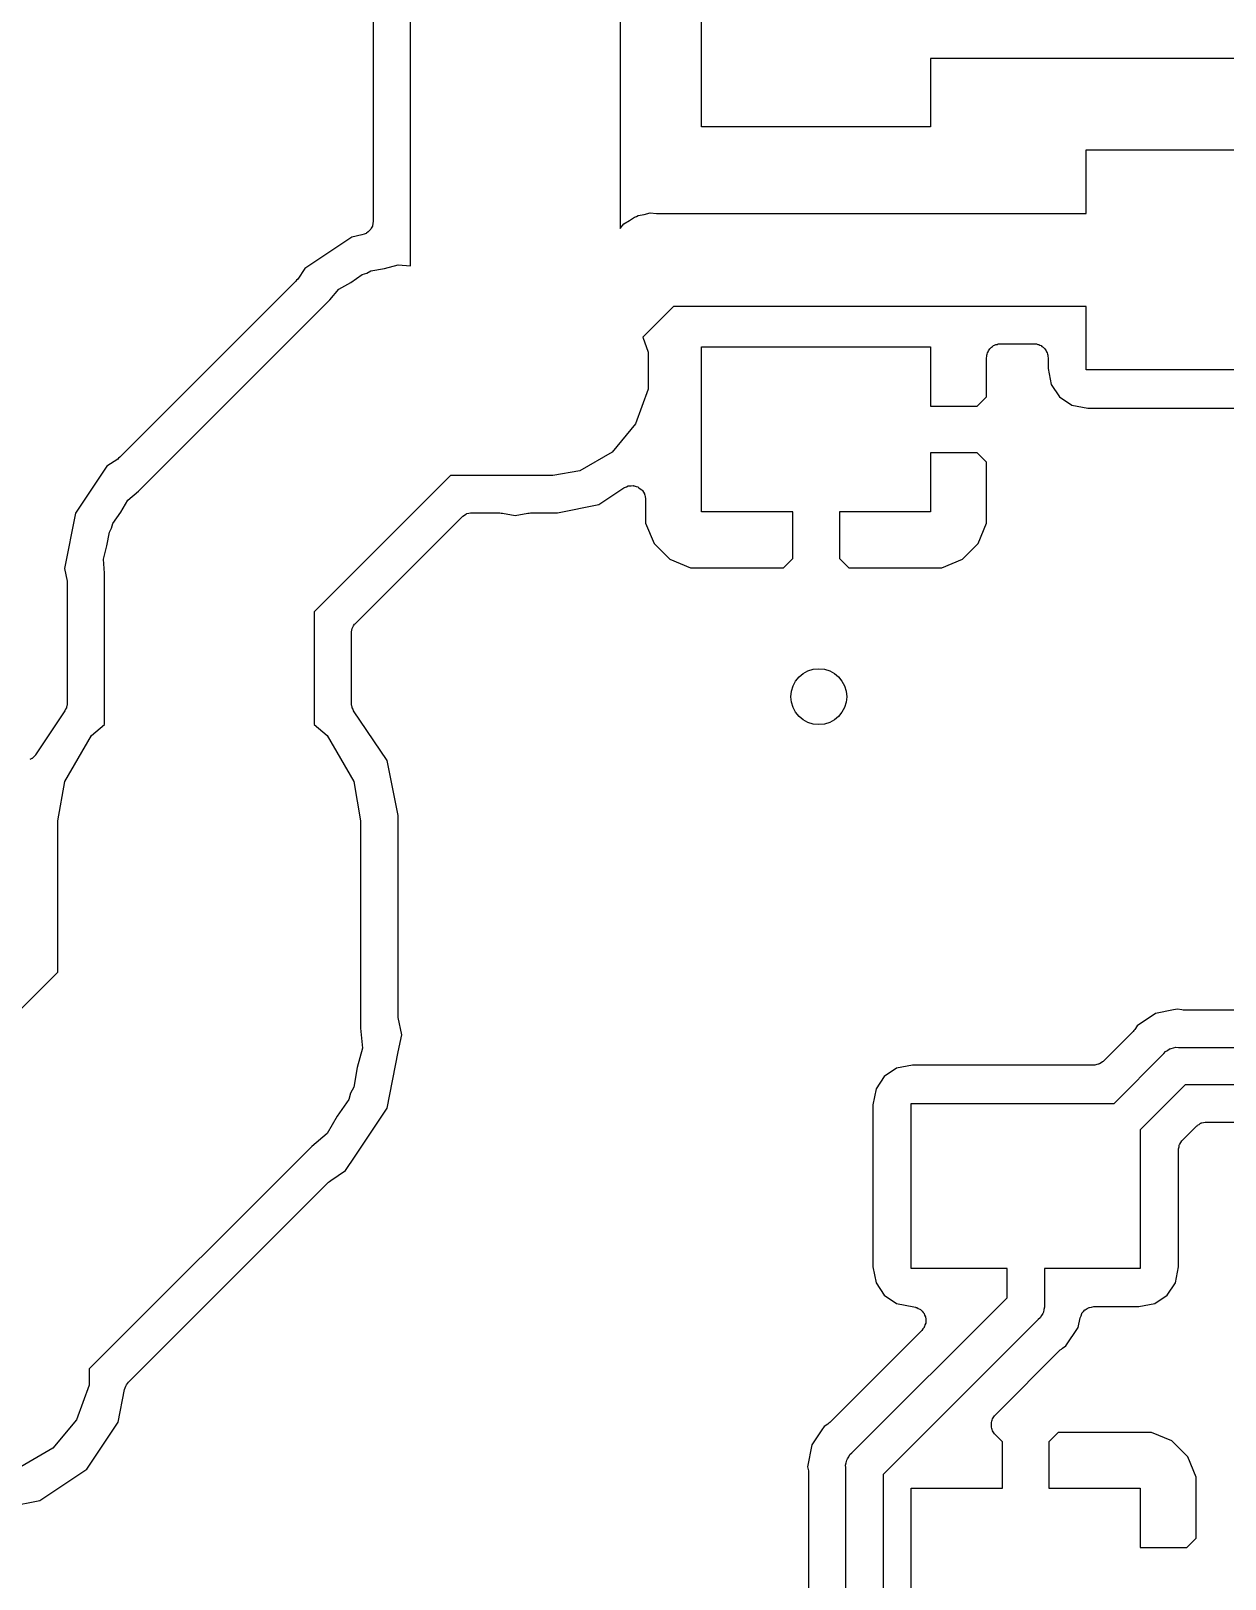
# Model space of a CAD drawing. Extents: x 86.1 to 122.5, y -104.2 to -55.1.
# Drawn here: x 106.16 to 112.67, y -88.6 to -80.16 of the extents above; entities that cross this region are included whole.
import ezdxf

# ---------------------------------------------------------------- set-up
doc = ezdxf.new("R2010")
doc.units = 0
doc.header["$MEASUREMENT"] = 0
doc.layers.add('BLACK', color=7, linetype='CONTINUOUS')

msp = doc.modelspace()

# ---------------------------------------------------------------- linework, layer by layer
at = {"layer": 'BLACK', "linetype": 'CONTINUOUS'}
for p, q in [((108.227, -81.4394), (108.227, -79.5193)), ((108.024, -79.5782), (108.024, -81.196)), ((109.37, -79.7311), (109.37, -81.2352)), ((109.814, -80.6816), (109.814, -79.7816)), ((115.267, -80.3078), (111.064, -80.3078)), ((111.064, -80.3078), (111.064, -80.6816)), ((111.064, -80.6816), (109.814, -80.6816)), ((111.913, -81.153), (111.913, -80.807)), ((111.913, -80.807), (115.513, -80.807)), ((109.469, -81.1646), (109.502, -81.1588)), ((109.502, -81.1588), (109.535, -81.1501)), ((109.535, -81.1501), (109.568, -81.153)), ((109.568, -81.153), (111.913, -81.153)), ((108.013, -81.2328), (108.007, -81.2437)), ((108.019, -81.2221), (108.013, -81.2328)), ((108.02, -81.2205), (108.019, -81.2212)), ((108.019, -81.2212), (108.019, -81.2221)), ((108.021, -81.2082), (108.02, -81.2205)), ((108.024, -81.196), (108.021, -81.2082)), ((109.37, -81.2352), (109.391, -81.2094)), ((109.391, -81.2094), (109.421, -81.1926)), ((109.421, -81.1926), (109.448, -81.1732)), ((109.448, -81.1732), (109.459, -81.1703)), ((109.459, -81.1703), (109.469, -81.1646)), ((107.907, -81.2818), (107.651, -81.453)), ((107.962, -81.2707), (107.907, -81.2818)), ((107.974, -81.2662), (107.962, -81.2707)), ((107.986, -81.262), (107.974, -81.2662)), ((107.987, -81.2611), (107.986, -81.2614)), ((107.986, -81.2614), (107.986, -81.262)), ((107.996, -81.2529), (107.987, -81.2611)), ((108.006, -81.245), (107.996, -81.2529)), ((108.007, -81.2437), (108.006, -81.2442)), ((108.006, -81.2442), (108.006, -81.245)), ((107.651, -81.453), (107.612, -81.5114)), ((107.902, -81.5291), (107.964, -81.4856)), ((107.964, -81.4856), (107.988, -81.479)), ((107.988, -81.479), (108.011, -81.4662)), ((108.011, -81.4662), (108.085, -81.453)), ((108.085, -81.453), (108.159, -81.4334)), ((108.159, -81.4334), (108.227, -81.4394)), ((107.602, -81.523), (106.641, -82.4836)), ((107.606, -81.5168), (107.602, -81.523)), ((107.612, -81.5114), (107.606, -81.5168)), ((107.787, -81.6251), (107.836, -81.567)), ((107.836, -81.567), (107.902, -81.5291)), ((106.743, -82.6689), (107.787, -81.6251)), ((109.662, -81.661), (109.494, -81.829)), ((111.913, -81.661), (109.662, -81.661)), ((111.913, -82.007), (111.913, -81.661)), ((109.494, -81.829), (109.524, -81.9107)), ((109.524, -81.9107), (109.524, -82.1123)), ((109.814, -82.7816), (109.814, -81.8816)), ((109.814, -81.8816), (111.064, -81.8816)), ((111.064, -81.8816), (111.064, -82.2046)), ((111.372, -81.9209), (111.374, -81.9143)), ((111.374, -81.9143), (111.377, -81.9086)), ((111.377, -81.9086), (111.379, -81.9023)), ((111.379, -81.9023), (111.383, -81.8972)), ((111.383, -81.8972), (111.387, -81.8914)), ((111.387, -81.8914), (111.392, -81.8871)), ((111.392, -81.8871), (111.396, -81.882)), ((111.396, -81.882), (111.402, -81.8787)), ((111.402, -81.8787), (111.407, -81.8744)), ((111.407, -81.8744), (111.413, -81.8721)), ((111.413, -81.8721), (111.419, -81.8688)), ((111.419, -81.8688), (111.426, -81.8676)), ((111.426, -81.8676), (111.432, -81.8654)), ((111.432, -81.8654), (111.439, -81.8654)), ((111.439, -81.8654), (111.445, -81.8642)), ((111.445, -81.8642), (111.628, -81.8642)), ((111.628, -81.8642), (111.635, -81.8654)), ((111.635, -81.8654), (111.641, -81.8654)), ((111.641, -81.8654), (111.648, -81.8676)), ((111.648, -81.8676), (111.654, -81.8688)), ((111.654, -81.8688), (111.66, -81.8721)), ((111.66, -81.8721), (111.666, -81.8744)), ((111.666, -81.8744), (111.671, -81.8787)), ((111.671, -81.8787), (111.677, -81.882)), ((111.677, -81.882), (111.681, -81.8871)), ((111.681, -81.8871), (111.686, -81.8914)), ((111.686, -81.8914), (111.69, -81.8972)), ((111.69, -81.8972), (111.694, -81.9023)), ((111.694, -81.9023), (111.696, -81.9086)), ((111.696, -81.9086), (111.7, -81.9143)), ((111.7, -81.9143), (111.701, -81.9209)), ((111.369, -81.9404), (111.37, -81.9338)), ((111.369, -82.1539), (111.369, -81.9404)), ((111.37, -81.9272), (111.372, -81.9209)), ((111.37, -81.9338), (111.37, -81.9272)), ((111.701, -81.9209), (111.703, -81.9272)), ((111.703, -81.9272), (111.703, -81.9338)), ((111.703, -81.9338), (111.704, -81.9404)), ((111.704, -81.9404), (111.704, -81.9995)), ((111.704, -81.9995), (111.722, -82.0863)), ((111.722, -82.0863), (111.767, -82.1535)), ((113.967, -82.007), (111.913, -82.007)), ((109.524, -82.1123), (109.455, -82.3017)), ((111.318, -82.2046), (111.369, -82.1539)), ((111.767, -82.1535), (111.834, -82.1984)), ((111.064, -82.2046), (111.318, -82.2046)), ((111.834, -82.1984), (111.921, -82.2157)), ((111.921, -82.2157), (113.688, -82.2157)), ((109.455, -82.3017), (109.326, -82.4561)), ((106.63, -82.4931), (106.571, -82.5322)), ((106.635, -82.4879), (106.63, -82.4931)), ((106.641, -82.4836), (106.635, -82.4879)), ((109.326, -82.4561), (109.151, -82.5568)), ((111.064, -82.4586), (111.064, -82.7816)), ((111.318, -82.4586), (111.064, -82.4586)), ((111.369, -82.5092), (111.318, -82.4586)), ((111.369, -82.8422), (111.369, -82.5092)), ((106.571, -82.5322), (106.415, -82.766)), ((108.446, -82.583), (107.701, -83.3274)), ((109.003, -82.583), (108.446, -82.583)), ((109.151, -82.5568), (109.003, -82.583)), ((106.685, -82.7177), (106.743, -82.6689)), ((109.255, -82.7413), (109.391, -82.6505)), ((109.391, -82.6505), (109.393, -82.6495)), ((109.393, -82.6495), (109.395, -82.6478)), ((109.395, -82.6478), (109.405, -82.6442)), ((109.405, -82.6442), (109.415, -82.6398)), ((109.415, -82.6398), (109.418, -82.6397)), ((109.418, -82.6397), (109.42, -82.6388)), ((109.42, -82.6388), (109.431, -82.6388)), ((109.431, -82.6388), (109.441, -82.6381)), ((109.441, -82.6381), (109.444, -82.6388)), ((109.444, -82.6388), (109.446, -82.6388)), ((109.446, -82.6388), (109.457, -82.6425)), ((109.457, -82.6425), (109.467, -82.6455)), ((109.467, -82.6455), (109.469, -82.647)), ((109.469, -82.647), (109.471, -82.6478)), ((109.471, -82.6478), (109.48, -82.6548)), ((109.48, -82.6548), (109.488, -82.6611)), ((109.488, -82.6611), (109.49, -82.6632)), ((109.49, -82.6632), (109.492, -82.6649)), ((109.492, -82.6649), (109.497, -82.6742)), ((109.497, -82.6742), (109.503, -82.6832)), ((106.647, -82.7833), (106.685, -82.7177)), ((109.029, -82.7862), (109.255, -82.7413)), ((109.503, -82.6832), (109.504, -82.6856)), ((109.504, -82.6856), (109.505, -82.6878)), ((109.505, -82.6878), (109.507, -82.6984)), ((109.507, -82.6984), (109.509, -82.7089)), ((109.509, -82.7089), (109.509, -82.7114)), ((109.509, -82.7114), (109.509, -82.7138)), ((109.509, -82.7138), (109.509, -82.8422)), ((106.4, -82.7884), (106.34, -83.0907)), ((106.415, -82.766), (106.4, -82.7884)), ((106.597, -82.8701), (106.604, -82.8454)), ((106.604, -82.8454), (106.647, -82.7833)), ((107.927, -83.3893), (108.508, -82.8085)), ((108.508, -82.8085), (108.51, -82.8066)), ((108.51, -82.8066), (108.513, -82.804)), ((108.513, -82.804), (108.521, -82.7991)), ((108.521, -82.7991), (108.529, -82.7934)), ((108.529, -82.7934), (108.533, -82.7925)), ((108.533, -82.7925), (108.535, -82.7908)), ((108.535, -82.7908), (108.545, -82.7891)), ((108.545, -82.7891), (108.555, -82.7865)), ((108.555, -82.7865), (108.558, -82.7868)), ((108.558, -82.7868), (108.562, -82.7862)), ((108.562, -82.7862), (108.715, -82.7862)), ((108.715, -82.7862), (108.722, -82.7875)), ((108.722, -82.7875), (108.729, -82.7877)), ((108.729, -82.7877), (108.798, -82.8014)), ((108.798, -82.8014), (108.867, -82.7877)), ((108.867, -82.7877), (108.875, -82.7875)), ((108.875, -82.7875), (108.882, -82.7862)), ((108.882, -82.7862), (109.029, -82.7862)), ((109.509, -82.8422), (109.556, -82.9542)), ((110.312, -82.7816), (109.814, -82.7816)), ((110.312, -83.0357), (110.312, -82.7816)), ((111.064, -82.7816), (110.566, -82.7816)), ((110.566, -82.7816), (110.566, -83.0357)), ((111.323, -82.9542), (111.369, -82.8422)), ((106.571, -82.9669), (106.585, -82.8922)), ((106.585, -82.8922), (106.597, -82.8701)), ((106.552, -83.0401), (106.571, -82.9669)), ((109.556, -82.9542), (109.642, -83.04)), ((111.237, -83.04), (111.323, -82.9542)), ((106.34, -83.0907), (106.354, -83.1596)), ((106.558, -83.1156), (106.552, -83.0401)), ((109.642, -83.04), (109.754, -83.0864)), ((109.754, -83.0864), (110.262, -83.0864)), ((110.262, -83.0864), (110.312, -83.0357)), ((110.566, -83.0357), (110.617, -83.0864)), ((110.617, -83.0864), (111.125, -83.0864)), ((111.125, -83.0864), (111.237, -83.04)), ((106.354, -83.1596), (106.354, -83.1671)), ((106.354, -83.1671), (106.355, -83.1745)), ((106.355, -83.1745), (106.355, -83.8238)), ((106.558, -83.941), (106.558, -83.1156)), ((107.701, -83.3274), (107.701, -83.941)), ((107.905, -83.4365), (107.907, -83.4269)), ((107.905, -83.4399), (107.905, -83.4365)), ((107.907, -83.4269), (107.909, -83.4171)), ((107.909, -83.4171), (107.911, -83.4142)), ((107.911, -83.4142), (107.912, -83.4109)), ((107.912, -83.4109), (107.917, -83.4028)), ((107.917, -83.4028), (107.922, -83.3942)), ((107.922, -83.3942), (107.925, -83.392)), ((107.925, -83.392), (107.927, -83.3893)), ((107.905, -83.4432), (107.905, -83.4399)), ((107.905, -83.8238), (107.905, -83.4432)), ((106.346, -83.8578), (106.342, -83.8661)), ((106.351, -83.8499), (106.346, -83.8578)), ((106.353, -83.8419), (106.351, -83.8457)), ((106.351, -83.8457), (106.351, -83.8499)), ((106.354, -83.8328), (106.353, -83.8419)), ((106.355, -83.8238), (106.354, -83.8328)), ((107.906, -83.8328), (107.905, -83.8238)), ((107.907, -83.8419), (107.906, -83.8328)), ((107.908, -83.8457), (107.907, -83.8419)), ((107.909, -83.8499), (107.908, -83.8457)), ((107.914, -83.8578), (107.909, -83.8499)), ((107.917, -83.8661), (107.914, -83.8578)), ((106.342, -83.8661), (106.182, -84.1068)), ((106.488, -84.0003), (106.558, -83.941)), ((107.701, -83.941), (107.772, -84.0003)), ((108.099, -84.1377), (107.917, -83.8661)), ((106.342, -84.2524), (106.488, -84.0003)), ((107.772, -84.0003), (107.918, -84.2524)), ((106.181, -84.1081), (106.172, -84.1169)), ((106.182, -84.1068), (106.181, -84.1074)), ((106.181, -84.1074), (106.181, -84.1081)), ((106.162, -84.1268), (106.151, -84.1321)), ((106.163, -84.1262), (106.162, -84.1268)), ((106.172, -84.1169), (106.163, -84.1259)), ((106.163, -84.1259), (106.163, -84.1262)), ((108.159, -84.4378), (108.099, -84.1377)), ((106.304, -84.4669), (106.342, -84.2524)), ((107.918, -84.2524), (107.955, -84.4669)), ((108.159, -85.5246), (108.159, -84.4378)), ((106.304, -85.2915), (106.304, -84.4669)), ((107.955, -84.4669), (107.955, -85.5974)), ((104.976, -86.6195), (106.304, -85.2915)), ((108.16, -85.532), (108.159, -85.5246)), ((108.16, -85.5394), (108.16, -85.532)), ((108.179, -85.6334), (108.16, -85.5394)), ((112.291, -85.5178), (112.191, -85.5851)), ((112.388, -85.4986), (112.291, -85.5178)), ((112.41, -85.4941), (112.388, -85.4986)), ((112.433, -85.4986), (112.41, -85.4941)), ((112.441, -85.4988), (112.433, -85.4986)), ((112.448, -85.5001), (112.441, -85.4988)), ((114.55, -85.5001), (112.448, -85.5001)), ((107.955, -85.5974), (107.965, -85.7064)), ((108.16, -85.7273), (108.179, -85.6334)), ((112.168, -85.6159), (112.007, -85.7771)), ((112.173, -85.6098), (112.168, -85.6159)), ((112.178, -85.6043), (112.173, -85.6098)), ((112.191, -85.5851), (112.178, -85.6043)), ((107.965, -85.7064), (107.937, -85.8122)), ((112.344, -85.7258), (112.356, -85.7191)), ((112.356, -85.7191), (112.367, -85.7114)), ((112.367, -85.7114), (112.371, -85.7102)), ((112.371, -85.7102), (112.375, -85.7079)), ((112.375, -85.7079), (112.388, -85.7056)), ((112.388, -85.7056), (112.401, -85.7021)), ((112.401, -85.7021), (112.415, -85.7033)), ((112.415, -85.7033), (114.583, -85.7033)), ((108.099, -86.0348), (108.16, -85.7273)), ((108.16, -85.7273), (108.16, -85.7273)), ((110.965, -85.7994), (110.878, -85.8167)), ((111.953, -85.7994), (110.965, -85.7994)), ((111.957, -85.7988), (111.953, -85.7994)), ((111.96, -85.7991), (111.957, -85.7988)), ((111.97, -85.7965), (111.96, -85.7991)), ((111.979, -85.7948), (111.97, -85.7965)), ((111.982, -85.7931), (111.979, -85.7948)), ((111.985, -85.7923), (111.982, -85.7931)), ((111.994, -85.7866), (111.985, -85.7923)), ((112.002, -85.7816), (111.994, -85.7866)), ((112.004, -85.779), (112.002, -85.7816)), ((112.007, -85.7771), (112.004, -85.779)), ((112.064, -86.0081), (112.335, -85.7362)), ((112.335, -85.7362), (112.344, -85.7258)), ((107.937, -85.8122), (107.918, -85.9201)), ((110.811, -85.8616), (110.766, -85.9288)), ((110.878, -85.8167), (110.811, -85.8616)), ((107.899, -85.952), (107.89, -85.9876)), ((107.918, -85.9201), (107.899, -85.952)), ((110.766, -85.9288), (110.749, -86.0156)), ((112.452, -85.9065), (112.207, -86.1518)), ((114.546, -85.9065), (112.452, -85.9065)), ((107.89, -85.9876), (107.827, -86.0774)), ((107.925, -86.2954), (108.099, -86.0348)), ((110.749, -86.0156), (110.749, -86.9006)), ((110.957, -86.9081), (110.957, -86.0081)), ((110.957, -86.0081), (112.064, -86.0081)), ((107.827, -86.0774), (107.772, -86.1722)), ((112.438, -86.2081), (112.514, -86.132)), ((112.514, -86.132), (112.517, -86.1301)), ((112.517, -86.1301), (112.519, -86.1275)), ((112.519, -86.1275), (112.528, -86.1225)), ((112.528, -86.1225), (112.536, -86.1168)), ((112.536, -86.1168), (112.539, -86.116)), ((112.539, -86.116), (112.542, -86.1143)), ((112.542, -86.1143), (112.552, -86.1125)), ((112.552, -86.1125), (112.562, -86.11)), ((112.562, -86.11), (112.565, -86.1103)), ((112.565, -86.1103), (112.568, -86.1097)), ((112.568, -86.1097), (112.791, -86.1097)), ((107.772, -86.1722), (107.688, -86.2426)), ((112.207, -86.1518), (112.207, -86.9081)), ((112.423, -86.2298), (112.429, -86.2217)), ((112.429, -86.2217), (112.434, -86.213)), ((112.434, -86.213), (112.436, -86.2109)), ((112.436, -86.2109), (112.438, -86.2081)), ((107.688, -86.2426), (106.474, -87.4565)), ((107.872, -86.375), (107.925, -86.2954)), ((107.925, -86.2954), (107.925, -86.2954)), ((112.416, -86.2554), (112.419, -86.2458)), ((112.416, -86.2587), (112.416, -86.2554)), ((112.416, -86.262), (112.416, -86.2587)), ((112.416, -86.9006), (112.416, -86.262)), ((112.419, -86.2458), (112.42, -86.236)), ((112.42, -86.236), (112.422, -86.2331)), ((112.422, -86.2331), (112.423, -86.2298)), ((107.792, -86.4283), (107.872, -86.375)), ((106.689, -87.5291), (107.78, -86.4377)), ((107.78, -86.4377), (107.786, -86.4334)), ((107.786, -86.4334), (107.792, -86.4283)), ((110.749, -86.9006), (110.766, -86.9874)), ((112.399, -86.9874), (112.416, -86.9006)), ((111.481, -86.9081), (110.957, -86.9081)), ((111.481, -87.0692), (111.481, -86.9081)), ((112.207, -86.9081), (111.684, -86.9081)), ((111.684, -86.9081), (111.684, -87.1069)), ((110.634, -87.9153), (111.481, -87.0692)), ((110.766, -86.9874), (110.811, -87.0546)), ((110.811, -87.0546), (110.878, -87.0995)), ((112.286, -87.0995), (112.354, -87.0546)), ((112.354, -87.0546), (112.399, -86.9874)), ((110.878, -87.0995), (110.972, -87.1182)), ((110.972, -87.1182), (110.973, -87.1186)), ((110.973, -87.1186), (110.981, -87.1193)), ((110.981, -87.1193), (110.984, -87.1208)), ((110.984, -87.1208), (110.988, -87.1213)), ((110.988, -87.1213), (110.996, -87.1263)), ((110.996, -87.1263), (111.005, -87.1305)), ((111.005, -87.1305), (111.008, -87.1329)), ((111.008, -87.1329), (111.011, -87.1346)), ((111.011, -87.1346), (111.017, -87.1422)), ((111.017, -87.1422), (111.024, -87.1492)), ((111.024, -87.1492), (111.026, -87.1523)), ((111.026, -87.1523), (111.028, -87.1549)), ((111.028, -87.1549), (111.031, -87.1642)), ((111.676, -87.1549), (111.668, -87.1659)), ((111.677, -87.1505), (111.676, -87.1549)), ((111.679, -87.1466), (111.677, -87.1505)), ((111.681, -87.1333), (111.679, -87.1466)), ((111.685, -87.1203), (111.681, -87.1333)), ((111.684, -87.1069), (111.685, -87.1203)), ((111.884, -87.1665), (111.888, -87.1549)), ((111.888, -87.1549), (111.889, -87.1542)), ((111.889, -87.1534), (111.897, -87.1441)), ((111.889, -87.1542), (111.889, -87.1534)), ((111.897, -87.1441), (111.905, -87.1346)), ((111.905, -87.1346), (111.906, -87.1342)), ((111.906, -87.1342), (111.907, -87.1335)), ((111.907, -87.1335), (111.918, -87.1276)), ((111.918, -87.1276), (111.928, -87.1213)), ((111.928, -87.1213), (111.929, -87.1212)), ((111.929, -87.1212), (111.93, -87.1208)), ((111.93, -87.1208), (111.942, -87.1189)), ((111.942, -87.1189), (111.954, -87.1168)), ((111.954, -87.1168), (112.2, -87.1168)), ((112.2, -87.1168), (112.286, -87.0995)), ((111.651, -87.1863), (110.805, -88.0324)), ((111.021, -87.2387), (111.016, -87.2468)), ((111.028, -87.2311), (111.021, -87.2387)), ((111.029, -87.2279), (111.028, -87.2311)), ((111.031, -87.2252), (111.029, -87.2279)), ((111.031, -87.1642), (111.035, -87.1732)), ((111.033, -87.2155), (111.031, -87.2252)), ((111.037, -87.2062), (111.033, -87.2155)), ((111.035, -87.1732), (111.036, -87.1766)), ((111.036, -87.1766), (111.037, -87.1797)), ((111.037, -87.1797), (111.037, -87.1897)), ((111.037, -87.1897), (111.038, -87.1996)), ((111.038, -87.1996), (111.037, -87.2028)), ((111.037, -87.2028), (111.037, -87.2062)), ((111.661, -87.1776), (111.651, -87.1863)), ((111.668, -87.1659), (111.661, -87.1776)), ((111.802, -87.331), (111.869, -87.2302)), ((111.869, -87.2302), (111.88, -87.1781)), ((111.88, -87.1781), (111.884, -87.1665)), ((111.016, -87.2468), (110.514, -87.7482)), ((111.417, -87.7077), (111.771, -87.3533)), ((111.771, -87.3533), (111.777, -87.349)), ((111.777, -87.349), (111.783, -87.3439)), ((111.783, -87.3439), (111.802, -87.331)), ((106.474, -87.4565), (106.474, -87.5457)), ((106.474, -87.5457), (106.405, -87.7351)), ((106.633, -87.7473), (106.668, -87.5681)), ((106.668, -87.5681), (106.671, -87.5596)), ((106.671, -87.5596), (106.674, -87.5508)), ((106.674, -87.5508), (106.676, -87.5473)), ((106.676, -87.5473), (106.678, -87.5434)), ((106.678, -87.5434), (106.684, -87.5366)), ((106.684, -87.5366), (106.689, -87.5291)), ((106.405, -87.7351), (106.276, -87.8895)), ((111.396, -87.7485), (111.397, -87.7419)), ((111.397, -87.7419), (111.4, -87.7359)), ((111.4, -87.7359), (111.402, -87.7294)), ((111.402, -87.7294), (111.405, -87.7239)), ((111.405, -87.7239), (111.408, -87.7179)), ((111.408, -87.7179), (111.413, -87.7132)), ((111.413, -87.7132), (111.417, -87.7077)), ((106.461, -88.0035), (106.633, -87.7473)), ((110.471, -87.7897), (110.416, -87.8714)), ((110.483, -87.7705), (110.471, -87.7897)), ((110.503, -87.7577), (110.483, -87.7705)), ((110.508, -87.7525), (110.503, -87.7577)), ((110.514, -87.7482), (110.508, -87.7525)), ((111.395, -87.755), (111.396, -87.7485)), ((111.395, -87.7616), (111.395, -87.755)), ((111.395, -87.7683), (111.395, -87.7616)), ((111.396, -87.7747), (111.395, -87.7683)), ((111.397, -87.7813), (111.396, -87.7747)), ((111.4, -87.7874), (111.397, -87.7813)), ((111.402, -87.7938), (111.4, -87.7874)), ((111.405, -87.7993), (111.402, -87.7938)), ((111.408, -87.8053), (111.405, -87.7993)), ((111.413, -87.81), (111.408, -87.8053)), ((111.417, -87.8155), (111.413, -87.81)), ((111.455, -87.8539), (111.417, -87.8155)), ((111.76, -87.8033), (111.709, -87.8539)), ((112.268, -87.8033), (111.76, -87.8033)), ((112.38, -87.8497), (112.268, -87.8033)), ((106.276, -87.8895), (106.101, -87.9903)), ((110.416, -87.8714), (110.392, -87.9903)), ((111.455, -88.1081), (111.455, -87.8539)), ((111.709, -87.8539), (111.709, -88.1081)), ((112.466, -87.9354), (112.38, -87.8497)), ((110.392, -87.9903), (110.397, -88.0129)), ((110.6, -87.9813), (110.604, -87.9683)), ((110.602, -87.9947), (110.6, -87.9813)), ((110.602, -89.2069), (110.602, -87.9947)), ((110.604, -87.9683), (110.606, -87.955)), ((110.606, -87.955), (110.609, -87.9511)), ((110.609, -87.9511), (110.61, -87.9467)), ((110.61, -87.9467), (110.617, -87.9356)), ((110.617, -87.9356), (110.624, -87.924)), ((110.624, -87.924), (110.634, -87.9153)), ((112.512, -88.0475), (112.466, -87.9354)), ((106.205, -88.1747), (106.461, -88.0035)), ((110.397, -88.0129), (110.397, -88.0204)), ((110.397, -88.0204), (110.398, -88.0278)), ((110.398, -88.0278), (110.398, -89.1738)), ((110.805, -88.0324), (110.805, -89.1605)), ((112.512, -88.3805), (112.512, -88.0475)), ((110.957, -89.0081), (110.957, -88.1081)), ((110.957, -88.1081), (111.455, -88.1081)), ((111.709, -88.1081), (112.207, -88.1081)), ((112.207, -88.1081), (112.207, -88.4311)), ((106.039, -88.2078), (106.205, -88.1747)), ((112.461, -88.4311), (112.512, -88.3805)), ((112.207, -88.4311), (112.461, -88.4311))]:
    msp.add_line(p, q, dxfattribs=at)
at = {"layer": 'BLACK'}
msp.add_circle((110.454, -83.7895), 0.1524, dxfattribs=at)

doc.saveas('drawing.dxf')
